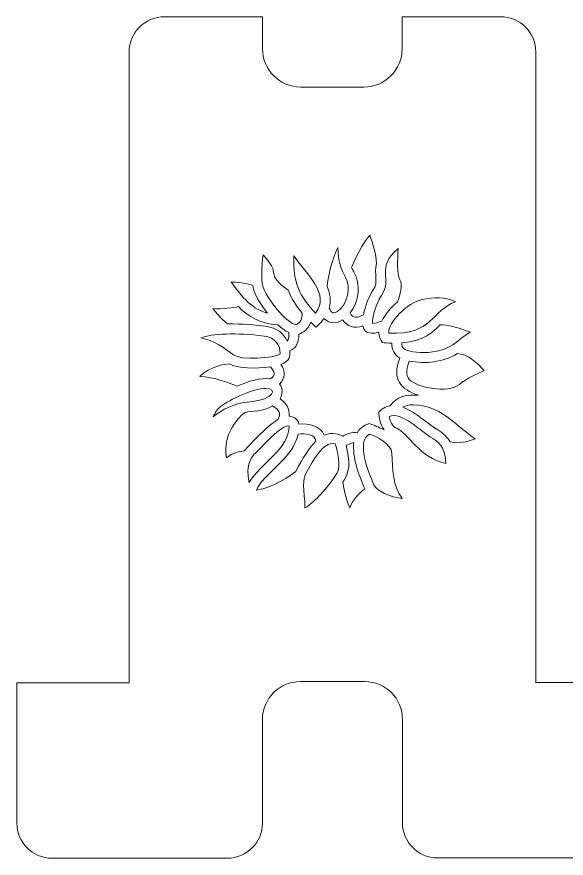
# Model space of a CAD drawing. Header units: inches. Extents: x 150 to 814, y 132 to 802.
# Drawn here: x 150.5 to 372.6, y 131.7 to 471.9 of the extents above; entities that cross this region are included whole.
import ezdxf

# ---------------------------------------------------------------- set-up
doc = ezdxf.new("R2010")
doc.units = ezdxf.units.IN
doc.header["$MEASUREMENT"] = 0
doc.layers.add('_U+0421_U+043B_U+043E_U+0439 1', color=7, linetype='Continuous')

# ---------------------------------------------------------------- blocks, each defined once
blk = doc.blocks.new('block 2')
at = {"layer": '_U+0421_U+043B_U+043E_U+0439 1', "color": 1, "lineweight": 9, "true_color": 0xff0000}
for points, knots in [([(360.3, 202.73), (360.3, 202.73), (360.3, 202.64), (360.3, 202.64), (360.3, 202.64), (360.3, 202.64), (360.3, 202.64), (360.3, 202.64), (360.3, 457.74), (360.3, 457.74), (360.3, 465.54), (354, 471.94), (346.1, 471.94), (329.08, 471.94), (323.44, 471.94), (306.26, 471.94), (306.26, 471.94), (306.26, 459.04), (306.26, 459.04), (306.26, 450.48), (299.32, 443.54), (290.76, 443.54), (290.76, 443.54), (265.3, 443.54), (265.3, 443.54), (256.74, 443.54), (249.8, 450.48), (249.8, 459.04), (249.8, 459.04), (249.8, 471.94), (249.8, 471.94), (249.8, 471.94), (210.1, 471.94), (210.1, 471.94), (202.3, 471.94), (195.9, 465.64), (195.9, 457.74), (195.9, 457.74), (195.9, 202.64), (195.9, 202.64), (195.9, 202.64), (150.5, 202.64), (150.5, 202.64), (150.5, 202.64), (150.5, 145.93), (150.5, 145.93), (150.5, 138.13), (156.8, 131.73), (164.7, 131.73), (164.7, 131.73), (235.6, 131.73), (235.6, 131.73), (243.4, 131.73), (249.8, 138.03), (249.8, 145.93), (249.8, 145.93), (249.8, 187.85), (249.8, 187.85), (249.8, 196.29), (256.64, 203.14), (265.08, 203.14), (265.08, 203.14), (291.11, 203.14), (291.11, 203.14), (299.56, 203.14), (306.4, 196.29), (306.4, 187.85), (306.4, 187.85), (306.4, 146.03), (306.4, 146.03), (306.4, 138.23), (312.7, 131.83), (320.6, 131.83), (320.6, 131.83), (391.5, 131.83), (391.5, 131.83), (399.3, 131.83), (405.7, 138.13), (405.7, 146.03), (405.7, 146.03), (405.7, 202.73), (405.7, 202.73), (405.7, 202.73), (360.3, 202.73), (360.3, 202.73)], [0, 0, 0, 0, 1, 1, 1, 2, 2, 2, 3, 3, 3, 4, 4, 4, 5, 5, 5, 6, 6, 6, 7, 7, 7, 8, 8, 8, 9, 9, 9, 10, 10, 10, 11, 11, 11, 12, 12, 12, 13, 13, 13, 14, 14, 14, 15, 15, 15, 16, 16, 16, 17, 17, 17, 18, 18, 18, 19, 19, 19, 20, 20, 20, 21, 21, 21, 22, 22, 22, 23, 23, 23, 24, 24, 24, 25, 25, 25, 26, 26, 26, 27, 27, 27, 28, 28, 28, 28]), ([(286.76, 368.77), (286.42, 369.33), (286.11, 369.93), (285.84, 370.55), (290.54, 381.51), (292.16, 382.02), (293.15, 383.64), (294.44, 380.25), (295.87, 375.7), (295.84, 372.25), (294.87, 367.87), (296.77, 364.59), (294.59, 361.48), (292.77, 358.88), (291.28, 354.87), (290.64, 351.45), (288.23, 350.08), (286.32, 349.85), (285.23, 352.2), (288.79, 356.79), (289.68, 363.98), (286.76, 368.77)], [0, 0, 0, 0, 1, 1, 1, 2, 2, 2, 3, 3, 3, 4, 4, 4, 5, 5, 5, 6, 6, 6, 7, 7, 7, 7]), ([(280.31, 378.61), (280.28, 374.16), (281.31, 370.01), (283.35, 366.68), (285.79, 362.68), (284.11, 355.43), (280.14, 352.83), (278.69, 351.88), (277.69, 351.91), (276.75, 354.15), (277.6, 357.15), (277.13, 360.07), (275.99, 362.84), (276.29, 366.25), (277.5, 373.36), (280.31, 378.61)], [0, 0, 0, 0, 1, 1, 1, 2, 2, 2, 3, 3, 3, 4, 4, 4, 5, 5, 5, 5]), ([(304.68, 378.27), (304.31, 373.83), (304.11, 367.88), (305.39, 365.64), (306.53, 363.63), (305.47, 359.3), (304.43, 356.73), (301.72, 354.46), (299.38, 351.66), (298.04, 348.88), (296.61, 348.39), (295.11, 348.03), (294.31, 347.97), (294.19, 349.95), (295.36, 355.6), (297.87, 359.19), (302.75, 366.17), (295.17, 370.12), (304.68, 378.27)], [0, 0, 0, 0, 1, 1, 1, 2, 2, 2, 3, 3, 3, 4, 4, 4, 5, 5, 5, 6, 6, 6, 6]), ([(250.09, 375.69), (252.34, 373.15), (254.17, 370.52), (254.17, 369.36), (254.17, 365.49), (258.43, 362.54), (260.23, 361.46), (261.4, 358), (263.74, 354.67), (265.86, 352.15), (265.89, 351.29), (265.83, 348.5), (263.57, 347.57), (261.64, 346.76), (254.07, 354.26), (250.6, 361.23), (248.96, 364.53), (249.42, 371.09), (250.09, 375.69)], [0, 0, 0, 0, 1, 1, 1, 2, 2, 2, 3, 3, 3, 4, 4, 4, 5, 5, 5, 6, 6, 6, 6]), ([(262.51, 375.26), (267.93, 367.49), (277.13, 359.94), (271.3, 352.11), (264.98, 358.56), (261.9, 364.51), (262.51, 375.26)], [0, 0, 0, 0, 1, 1, 1, 2, 2, 2, 2]), ([(245.84, 363.33), (246.19, 361.26), (246.76, 358.61), (251.84, 352.09), (244.43, 354.14), (240.61, 360.23), (237.21, 364.63), (241.3, 364.62), (244.42, 363.79), (245.84, 363.33)], [0, 0, 0, 0, 1, 1, 1, 2, 2, 2, 3, 3, 3, 3]), ([(314.3, 357.58), (319.39, 358.53), (323.61, 359), (327.82, 356.67), (318.21, 353.3), (318.58, 343.14), (300.9, 344.02), (300.36, 348.23), (308.48, 356.51), (314.3, 357.58)], [0, 0, 0, 0, 1, 1, 1, 2, 2, 2, 3, 3, 3, 3]), ([(240.09, 354.75), (243.73, 351.02), (248.65, 347.77), (256.02, 347.44), (257.45, 346.09), (258.94, 344.97), (260.4, 344.28), (260.49, 343.4), (260.58, 341.27), (259.82, 340.83), (258.52, 343.59), (255.89, 346.21), (250.97, 346.82), (247.22, 347.29), (241.41, 347.85), (235.71, 347.73), (234.45, 348.84), (231.83, 351.26), (229.67, 354), (233.81, 353.67), (238.09, 354.36), (240.09, 354.75)], [0, 0, 0, 0, 1, 1, 1, 2, 2, 2, 3, 3, 3, 4, 4, 4, 5, 5, 5, 6, 6, 6, 7, 7, 7, 7]), ([(274.8, 302.75), (273.21, 306.6), (268.67, 307.51), (264.49, 307.27), (264.45, 307.67), (264.42, 307.8), (264.34, 308.23), (263.45, 309.37), (262.49, 310.32), (260.63, 310.46), (260.89, 313.44), (259.33, 315.8), (256.89, 317.43), (257.9, 319.13), (258.22, 321.53), (256.74, 323.44), (259.12, 325.74), (259.04, 328.67), (257.26, 331.41), (260.87, 332.73), (261.07, 334.59), (260.86, 336.94), (263.7, 337.83), (264.55, 340.68), (264.44, 343.67), (266.41, 344.14), (268.4, 345.78), (269.31, 348.44), (270, 347.77), (270.25, 347.57), (271.52, 346.43), (272.94, 347.88), (273.72, 348.62), (274.71, 350), (276.81, 347.76), (279.59, 347.74), (282.21, 349.41), (283.92, 346.81), (286.83, 345.68), (290.43, 346.95), (290.79, 344.77), (292.17, 343.27), (296.89, 344.37), (296.9, 342.27), (297.68, 341.23), (298.31, 340.23), (299.31, 340.12), (300.22, 340), (302.11, 339.97), (302.1, 337.42), (303.12, 335.25), (305.27, 333.96), (302.14, 325.23), (305.48, 321.31), (312.9, 318.91), (308.29, 319.34), (304.37, 318.58), (301.37, 314.65), (299.11, 314.26), (297.85, 313.07), (296.82, 312.21), (296.97, 309.63), (297.45, 307.13), (298.94, 304.88), (296.93, 306.01), (294.98, 306.81), (292.88, 307.44), (291.84, 307.04), (289.59, 306.33), (288.04, 303.75), (286.16, 304.15), (283.99, 303.33), (282.31, 302.42), (280.92, 302.97), (278.17, 304.22), (274.8, 302.75)], [0, 0, 0, 0, 1, 1, 1, 2, 2, 2, 3, 3, 3, 4, 4, 4, 5, 5, 5, 6, 6, 6, 7, 7, 7, 8, 8, 8, 9, 9, 9, 10, 10, 10, 11, 11, 11, 12, 12, 12, 13, 13, 13, 14, 14, 14, 15, 15, 15, 16, 16, 16, 17, 17, 17, 18, 18, 18, 19, 19, 19, 20, 20, 20, 21, 21, 21, 22, 22, 22, 23, 23, 23, 24, 24, 24, 25, 25, 25, 25]), ([(333.73, 344.38), (332.24, 343.49), (330.41, 342.21), (328.18, 340.34), (321.12, 334.42), (307.83, 335.84), (306.49, 338.23), (306.17, 338.8), (306.1, 339.51), (306.12, 340.12), (315.51, 340.97), (318.49, 344.44), (321.63, 347.33), (324.44, 347.71), (329.51, 346.12), (333.73, 344.38)], [0, 0, 0, 0, 1, 1, 1, 2, 2, 2, 3, 3, 3, 4, 4, 4, 5, 5, 5, 5]), ([(250.47, 342.85), (255.05, 342.28), (257.14, 338.99), (256.89, 335.63), (254.71, 333.79), (240.87, 333.04), (238.06, 335.24), (234.66, 337.91), (229.96, 341.17), (224.91, 342.11), (229.46, 343.9), (239.1, 344.27), (250.47, 342.85)], [0, 0, 0, 0, 1, 1, 1, 2, 2, 2, 3, 3, 3, 4, 4, 4, 4]), ([(329.48, 323.32), (324.68, 319.44), (312.43, 322.15), (309.25, 325.15), (307.34, 326.96), (308.33, 330.68), (309.08, 332.72), (315.46, 331.54), (323.01, 332.21), (328.63, 335.74), (332.67, 335.71), (336.93, 331.8), (339.38, 328.93), (336.65, 327.71), (332.25, 325.57), (329.48, 323.32)], [0, 0, 0, 0, 1, 1, 1, 2, 2, 2, 3, 3, 3, 4, 4, 4, 5, 5, 5, 5]), ([(236.31, 331.62), (239.69, 329.77), (247.24, 329.48), (253.01, 330.39), (255.39, 327.82), (254.79, 326.58), (252.88, 325.54), (249.22, 326.15), (244.07, 324.61), (239.51, 322.6), (236.72, 323.77), (229.95, 326.37), (224.53, 326.54), (228.53, 330.62), (234.49, 331.46), (236.31, 331.62)], [0, 0, 0, 0, 1, 1, 1, 2, 2, 2, 3, 3, 3, 4, 4, 4, 5, 5, 5, 5]), ([(232.86, 314.37), (236.51, 317.16), (246.12, 321.71), (251.16, 321.71), (255.9, 321.71), (254.7, 317.16), (244.79, 316.31), (238.36, 315.76), (233.35, 313.01), (229.84, 310.21), (230.65, 311.91), (231.66, 313.45), (232.86, 314.37)], [0, 0, 0, 0, 1, 1, 1, 2, 2, 2, 3, 3, 3, 4, 4, 4, 4]), ([(242.43, 296.41), (240.77, 296.28), (237.69, 295.74), (235.32, 293.6), (233.31, 303.9), (241.02, 310.62), (242.76, 311.99), (245.38, 312.5), (250.04, 312.44), (253.85, 314.58), (256.82, 313.04), (257.13, 311.23), (256.16, 309.2), (251.73, 306.67), (243.14, 297.41), (242.43, 296.41)], [0, 0, 0, 0, 1, 1, 1, 2, 2, 2, 3, 3, 3, 4, 4, 4, 5, 5, 5, 5]), ([(325.72, 300.07), (324.61, 301.87), (323.01, 303.52), (320.66, 304.88), (317.38, 306.78), (312, 312.09), (306.58, 314.04), (307.62, 314.65), (309.02, 315.13), (310.84, 315.05), (321.92, 314.54), (326.04, 308.32), (335.83, 301.24), (332.72, 300.14), (328.56, 299.16), (325.72, 300.07)], [0, 0, 0, 0, 1, 1, 1, 2, 2, 2, 3, 3, 3, 4, 4, 4, 5, 5, 5, 5]), ([(304.05, 305.55), (302.1, 306.33), (301.32, 308.88), (301.03, 310.35), (305.82, 312.62), (313.94, 304.14), (318.65, 301.42), (322.22, 299.35), (323.8, 296.43), (323.94, 291.32), (313.13, 293.64), (308.67, 303.7), (304.05, 305.55)], [0, 0, 0, 0, 1, 1, 1, 2, 2, 2, 3, 3, 3, 4, 4, 4, 4]), ([(244.41, 283.58), (243.52, 287.2), (243.67, 292.24), (246.37, 294.92), (249.03, 297.56), (257.96, 307.45), (260.54, 306.43), (260.79, 297.26), (248.68, 291.2), (244.41, 283.58)], [0, 0, 0, 0, 1, 1, 1, 2, 2, 2, 3, 3, 3, 3]), ([(263.34, 288.08), (261.48, 286.69), (254.05, 281.45), (247.39, 280.5), (250.01, 287.27), (261.91, 292.78), (264.19, 303.23), (267.1, 303.48), (271.07, 303.24), (271.32, 300.31), (268.16, 297.23), (264.01, 289.82), (263.34, 288.08)], [0, 0, 0, 0, 1, 1, 1, 2, 2, 2, 3, 3, 3, 4, 4, 4, 4]), ([(294.81, 282.64), (292.87, 287.49), (287.42, 300.22), (293.06, 303.19), (296.05, 302.14), (301.95, 299.29), (302.12, 295.43), (302.36, 289.49), (302.46, 281.72), (306.33, 277.23), (301.74, 277.24), (295.56, 280.77), (294.81, 282.64)], [0, 0, 0, 0, 1, 1, 1, 2, 2, 2, 3, 3, 3, 4, 4, 4, 4]), ([(279.8, 287.3), (277.24, 283.11), (272.16, 276.73), (266.97, 273.33), (267.03, 274.94), (266.86, 276.58), (266.69, 278.2), (265.95, 285.23), (266.75, 286.33), (268.41, 289.19), (272.26, 295.84), (275.16, 300.23), (279.25, 299.27), (280.19, 296.37), (281.61, 290.27), (279.8, 287.3)], [0, 0, 0, 0, 1, 1, 1, 2, 2, 2, 3, 3, 3, 4, 4, 4, 5, 5, 5, 5]), ([(285.12, 273.41), (283.2, 277.36), (282.49, 282.06), (282.29, 283.77), (283.48, 285.56), (286.21, 288.98), (283.63, 298.57), (284.85, 299.29), (286.04, 299.76), (286.75, 299.84), (285.97, 293.97), (288.84, 286.54), (291.12, 281.1), (289.3, 279.66), (286.46, 276.98), (285.12, 273.41)], [0, 0, 0, 0, 1, 1, 1, 2, 2, 2, 3, 3, 3, 4, 4, 4, 5, 5, 5, 5])]:
    blk.add_open_spline(points, degree=3, knots=knots, dxfattribs=at)

msp = doc.modelspace()

# ---------------------------------------------------------------- block references
at = {"layer": '_U+0421_U+043B_U+043E_U+0439 1'}
msp.add_blockref('block 2', (0, 0), dxfattribs=at)

doc.saveas('drawing.dxf')
